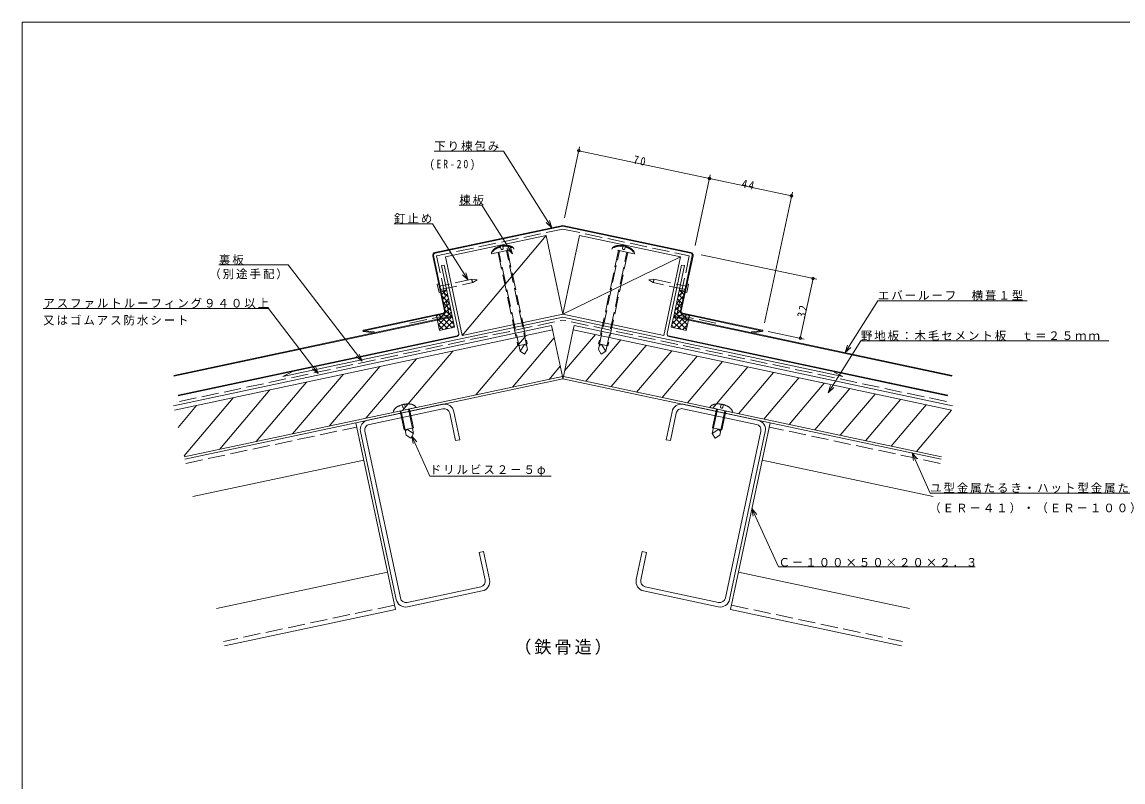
# Model space of a CAD drawing. Units: millimetres, scale not verified. Extents: x -567 to 1761, y -2125 to 401.
# Drawn here: x 627 to 1204, y 3 to 401 of the extents above; entities that cross this region are included whole.
import ezdxf

# ---------------------------------------------------------------- set-up
doc = ezdxf.new("R2010")
doc.units = ezdxf.units.MM
doc.header["$LTSCALE"] = 3
doc.linetypes.add('DASHED3', pattern=[4, 3, -1])
doc.layers.add('0-0_0', color=7, linetype='Continuous', lineweight=18)
doc.styles.add('ＭＳ ゴシック', font='')
doc.styles.get('ＭＳ ゴシック').set_extended_font_data('MS Gothic')

msp = doc.modelspace()

# ---------------------------------------------------------------- linework, layer by layer
at = {"layer": '0-0_0'}
for p, q in [((911.332, 298.289), (919.232, 335.459)), ((879.386, 333.223), (843.052, 333.223)), ((904.682, 293.139), (879.386, 333.223)), ((918.816, 333.503), (987.288, 318.949)), ((979.802, 283.735), (987.702, 320.905)), ((979.802, 283.735), (987.702, 320.905)), ((987.288, 318.949), (1030.326, 309.801)), ((1016.188, 243.287), (1030.742, 311.757)), ((842.078, 295.253), (821.992, 295.253)), ((882.872, 283.347), (884.06, 279.527)), ((848.932, 277.815), (857.68, 236.633)), ((884.06, 279.527), (881.122, 282.241)), ((972.068, 277.815), (963.32, 236.633)), ((982.884, 278.991), (1043.528, 266.101)), ((766.545, 273.613), (730.191, 273.613)), ((805.323, 223.181), (766.545, 273.613)), ((860.758, 265.655), (857.82, 268.369)), ((1041.572, 266.517), (1034.918, 235.215)), ((847.198, 260.065), (850.294, 256.969)), ((970.706, 256.969), (973.802, 260.065)), ((971.47, 260.561), (973.942, 258.089)), ((971.47, 260.561), (974.338, 259.951)), ((847.252, 257.183), (851.058, 253.375)), ((847.554, 255.757), (850.026, 258.229)), ((848.05, 253.425), (850.522, 255.897)), ((969.942, 253.375), (973.75, 257.183)), ((970.478, 255.897), (972.95, 253.425)), ((970.974, 258.229), (973.446, 255.757)), ((1058.392, 227.689), (1075.562, 254.895)), ((1075.562, 254.895), (1153.778, 254.895)), ((756.107, 250.799), (638.171, 250.799)), ((782.287, 216.751), (756.107, 250.799)), ((844.768, 244.485), (851.514, 251.233)), ((845.264, 242.153), (852.012, 248.901)), ((848.014, 253.591), (851.824, 249.783)), ((848.546, 251.091), (851.018, 253.565)), ((848.778, 249.999), (852.586, 246.191)), ((968.414, 246.191), (972.222, 249.999)), ((968.99, 248.901), (975.736, 242.153)), ((969.178, 249.783), (972.986, 253.591)), ((969.486, 251.233), (976.232, 244.485)), ((969.982, 253.565), (972.454, 251.091)), ((763.778, 215.093), (910.5, 246.281)), ((844.2, 247.161), (845.864, 239.335)), ((844.272, 246.819), (844.726, 247.273)), ((844.488, 245.805), (850.064, 240.229)), ((845.652, 247.469), (852.396, 240.723)), ((845.76, 239.821), (852.506, 246.567)), ((847.974, 247.975), (853.348, 242.601)), ((848.708, 239.939), (853.002, 244.235)), ((853.688, 240.999), (852.266, 247.701)), ((963.32, 236.633), (910.5, 247.861)), ((1057.222, 215.093), (910.5, 246.281)), ((967.312, 240.999), (968.734, 247.701)), ((967.652, 242.601), (973.026, 247.975)), ((967.998, 244.235), (972.294, 239.939)), ((968.494, 246.567), (975.24, 239.821)), ((968.604, 240.723), (975.348, 247.469)), ((970.936, 240.229), (976.512, 245.805)), ((976.8, 247.161), (975.138, 239.335)), ((976.274, 247.273), (976.728, 246.819)), ((845.252, 242.213), (847.732, 239.733)), ((845.864, 239.335), (853.688, 240.999)), ((852.3, 240.703), (853.496, 241.901)), ((864.822, 205.491), (891.264, 236.671)), ((915.948, 239.601), (910.75, 215.149)), ((911.382, 218.121), (927.514, 237.143)), ((1114.152, 197.473), (915.948, 239.601)), ((975.138, 239.335), (967.312, 240.999)), ((967.504, 241.901), (968.702, 240.703)), ((973.268, 239.733), (975.748, 242.213)), ((1018.1, 238.791), (1036.874, 234.801)), ((884.016, 209.571), (905.94, 235.423)), ((922.48, 212.655), (940.846, 234.309)), ((935.812, 209.821), (954.178, 231.475)), ((1049.478, 206.597), (1066.648, 233.805)), ((1058.392, 227.689), (1059.578, 231.509)), ((1066.648, 233.805), (1196.586, 233.805)), ((805.323, 223.181), (802.147, 225.613)), ((803.789, 226.875), (805.323, 223.181)), ((826.432, 197.333), (852.876, 228.511)), ((949.144, 206.987), (967.508, 228.643)), ((962.474, 204.153), (980.84, 225.809)), ((1061.33, 230.403), (1058.392, 227.689)), ((788.044, 189.173), (814.486, 220.351)), ((807.238, 193.253), (833.68, 224.431)), ((903.21, 213.651), (909.094, 220.589)), ((975.806, 201.321), (994.17, 222.975)), ((989.136, 198.487), (1007.502, 220.141)), ((712.046, 173.019), (910.25, 215.149)), ((763.778, 215.093), (768.29, 217.371)), ((768.85, 185.093), (795.292, 216.271)), ((1108.954, 173.019), (910.75, 215.149)), ((1002.468, 195.653), (1020.834, 217.307)), ((1015.8, 192.819), (1034.164, 214.473)), ((1057.222, 215.093), (1052.71, 217.371)), ((730.46, 176.933), (756.902, 208.111)), ((749.654, 181.013), (776.098, 212.191)), ((1029.13, 189.985), (1047.496, 211.641)), ((1042.462, 187.151), (1060.826, 208.807)), ((711.918, 173.623), (737.708, 204.031)), ((1055.792, 184.319), (1074.158, 205.973)), ((1069.124, 181.485), (1087.49, 203.139)), ((708.766, 188.457), (718.514, 199.951)), ((1082.456, 178.651), (1100.82, 200.305)), ((1095.786, 175.817), (1114.152, 197.471)), ((825.85, 193.733), (827.222, 187.277)), ((828.334, 184.445), (826.338, 193.837)), ((832.248, 185.277), (830.252, 194.667)), ((830.74, 194.771), (832.112, 188.315)), ((988.754, 185.277), (990.748, 194.667)), ((990.26, 194.771), (988.888, 188.315)), ((992.666, 184.445), (994.662, 193.837)), ((995.15, 193.733), (993.778, 187.277)), ((832.112, 188.315), (827.222, 187.277)), ((827.918, 186.405), (828.706, 187.577)), ((828.706, 187.577), (832.248, 185.277)), ((830.706, 182.905), (832.248, 185.277)), ((992.294, 187.577), (988.754, 185.277)), ((990.294, 182.905), (988.754, 185.277)), ((988.888, 188.315), (993.778, 187.277)), ((993.082, 186.405), (992.294, 187.577)), ((830.706, 182.905), (828.334, 184.445)), ((990.294, 182.905), (992.666, 184.445)), ((1093.572, 175.061), (1102.91, 154.013)), ((1093.572, 175.061), (1096.084, 171.949)), ((1094.192, 171.109), (1093.572, 175.061)), ((1102.91, 154.013), (1224.476, 154.013)), ((1009.524, 145.909), (1012.074, 142.827)), ((1010.192, 141.965), (1009.524, 145.909))]:
    msp.add_line(p, q, dxfattribs=at)
at = {"layer": '0-0_0', "color": 4}
for p, q in [((843.4, 280.115), (910.5, 294.377)), ((977.602, 280.115), (910.5, 294.377)), ((843.482, 279.723), (910.5, 293.967)), ((977.518, 279.723), (910.5, 293.967)), ((848.476, 249.501), (842.32, 278.453)), ((842.712, 278.537), (848.866, 249.583)), ((978.288, 278.537), (972.134, 249.583)), ((972.526, 249.501), (978.68, 278.453)), ((847.704, 248.315), (805.974, 239.445)), ((973.296, 248.315), (1015.026, 239.445)), ((847.788, 247.923), (806.348, 239.115)), ((973.212, 247.923), (1014.652, 239.115)), ((706.35, 199.819), (904.554, 241.949)), ((811.604, 238.085), (806.006, 238.753)), ((811.652, 238.483), (806.348, 239.115)), ((811.604, 238.085), (811.652, 238.483)), ((905.054, 239.601), (904.554, 241.949)), ((915.948, 239.601), (916.446, 241.949)), ((1114.65, 199.819), (916.446, 241.949)), ((1009.348, 238.483), (1014.652, 239.115)), ((1009.396, 238.085), (1009.348, 238.483)), ((1009.396, 238.085), (1014.994, 238.753)), ((712.296, 171.845), (910.5, 213.975)), ((910.5, 213.975), (910.25, 215.149)), ((910.5, 213.975), (910.75, 215.149)), ((1108.704, 171.845), (910.5, 213.975))]:
    msp.add_line(p, q, dxfattribs=at)
at = {"layer": '0-0_0', "linetype": 'DASHED3'}
for p, q in [((910.5, 292.435), (844.284, 278.359)), ((878.03, 282.103), (877.824, 283.079)), ((878.998, 283.329), (879.204, 282.353)), ((883.772, 282.711), (884.278, 282.817)), ((937.228, 282.711), (936.722, 282.817)), ((942.004, 283.329), (941.796, 282.353)), ((942.97, 282.103), (943.178, 283.079)), ((844.284, 278.359), (850.846, 247.483)), ((873.086, 279.417), (884.82, 281.911)), ((873.206, 280.465), (873.718, 280.573)), ((876.508, 280.143), (886.904, 231.237)), ((888.016, 228.405), (876.996, 280.247)), ((891.928, 229.237), (880.91, 281.079)), ((881.398, 281.183), (891.794, 232.275)), ((929.072, 229.237), (940.092, 281.079)), ((939.602, 281.183), (929.206, 232.275)), ((932.984, 228.405), (944.004, 280.247)), ((944.492, 280.143), (934.098, 231.237)), ((947.914, 279.417), (936.182, 281.911)), ((947.794, 280.465), (947.282, 280.573)), ((862.838, 266.097), (845.72, 262.459)), ((958.162, 266.097), (975.28, 262.459)), ((846.094, 260.697), (863.212, 264.337)), ((974.906, 260.697), (957.788, 264.337)), ((709.49, 202.021), (910.5, 244.747)), ((850.846, 247.483), (827.842, 242.587)), ((1111.51, 202.021), (910.5, 244.747)), ((886.904, 231.237), (891.794, 232.275)), ((890.316, 231.947), (888.016, 228.405)), ((891.512, 231.195), (890.316, 231.947)), ((934.098, 231.237), (929.206, 232.275)), ((929.488, 231.195), (930.684, 231.947)), ((930.684, 231.947), (932.984, 228.405)), ((890.388, 226.865), (888.016, 228.405)), ((890.388, 226.865), (891.928, 229.237)), ((930.612, 226.865), (929.072, 229.237)), ((930.612, 226.865), (932.984, 228.405)), ((833.452, 198.823), (821.72, 196.331)), ((825.142, 197.057), (825.85, 193.733)), ((826.338, 193.837), (825.632, 197.161)), ((826.462, 199.993), (826.668, 199.017)), ((827.842, 199.267), (827.634, 200.243)), ((830.252, 194.667), (829.544, 197.993)), ((830.034, 198.097), (830.74, 194.771)), ((987.548, 198.823), (999.282, 196.331)), ((990.966, 198.097), (990.26, 194.771)), ((990.748, 194.667), (991.456, 197.993)), ((993.158, 199.267), (993.366, 200.243)), ((994.54, 199.993), (994.332, 199.017)), ((994.662, 193.837), (995.368, 197.161)), ((995.858, 197.057), (995.15, 193.733))]:
    msp.add_line(p, q, dxfattribs=at)
at = {"layer": '0-0_0', "color": 3}
for p, q in [((848.31, 273.517), (846.834, 273.249)), ((852.27, 247.667), (846.834, 273.249)), ((855.94, 237.611), (848.31, 273.517)), ((968.73, 247.667), (974.168, 273.249)), ((851.482, 246.595), (706.564, 215.759)), ((851.174, 246.121), (706.646, 215.367)), ((969.518, 246.595), (1114.438, 215.759)), ((969.828, 246.121), (1114.354, 215.367)), ((855.15, 236.537), (708.77, 205.391)), ((854.842, 236.063), (708.852, 204.999)), ((965.85, 236.537), (1112.232, 205.391)), ((966.158, 236.063), (1112.148, 204.999))]:
    msp.add_line(p, q, dxfattribs=at)
at = {"layer": '0-0_0', "color": 2}
for p, q in [((847.398, 200.561), (808.272, 192.245)), ((809.044, 190.057), (847.582, 198.249)), ((1011.956, 190.057), (973.418, 198.249)), ((973.602, 200.561), (1012.728, 192.245)), ((801.914, 190.893), (822.706, 93.079)), ((851.14, 195.939), (854.198, 181.559)), ((969.86, 195.939), (966.804, 181.559)), ((1019.086, 190.893), (998.296, 93.079)), ((804.42, 186.315), (823.132, 98.281)), ((806.732, 186.499), (825.32, 99.053)), ((1014.268, 186.499), (995.68, 99.053)), ((1016.58, 186.315), (997.868, 98.281)), ((806.072, 171.331), (716.454, 152.281)), ((1014.928, 171.331), (1104.546, 152.281)), ((868.922, 123.349), (866.672, 122.871)), ((866.672, 122.871), (869.728, 108.493)), ((868.922, 123.349), (872.04, 108.677)), ((952.078, 123.349), (948.96, 108.677)), ((954.328, 122.871), (951.272, 108.493)), ((952.078, 123.349), (954.328, 122.871)), ((728.93, 93.593), (818.546, 112.641)), ((1092.072, 93.593), (1002.454, 112.641)), ((828.878, 96.743), (867.418, 104.935)), ((992.122, 96.743), (953.584, 104.935)), ((829.062, 94.431), (868.188, 102.747)), ((991.938, 94.431), (952.812, 102.747)), ((822.706, 93.079), (733.088, 74.029)), ((998.296, 93.079), (1087.914, 74.029))]:
    msp.add_line(p, q, dxfattribs=at)
at = {"layer": '0-0_0', "color": 2, "linetype": 'DASHED3'}
for p, q in [((712.774, 169.595), (802.392, 188.643)), ((1108.226, 169.595), (1018.608, 188.643)), ((822.228, 95.329), (732.61, 76.279)), ((998.774, 95.329), (1088.392, 76.279))]:
    msp.add_line(p, q, dxfattribs=at)
at = {"layer": '0-0_0'}
for points in [[(627, 400.95), (1761, 400.95), (1761, -400.95), (627, -400.95)], [(910.5, 247.861), (919.248, 289.041), (972.068, 277.815)], [(845.582, 259.261), (846.366, 259.427), (845.45, 263.731), (844.668, 263.563)], [(975.418, 259.261), (974.634, 259.427), (975.55, 263.731), (976.332, 263.563)]]:
    msp.add_lwpolyline(points, close=True, dxfattribs=at)
for points in [[(884.06, 279.527), (868.048, 304.897), (856.156, 304.897)], [(859.572, 269.475), (860.758, 265.655), (842.078, 295.253)], [(903.496, 296.959), (904.682, 293.139), (901.744, 295.855)], [(848.932, 277.815), (901.752, 289.041), (857.68, 236.633), (910.5, 247.861), (901.752, 289.041)], [(847.058, 258.089), (849.53, 260.561), (846.662, 259.951)], [(706.848, 197.473), (905.054, 239.601), (910.25, 215.149)], [(780.753, 220.445), (782.287, 216.751), (779.111, 219.183)], [(1052.414, 209.313), (1049.478, 206.597), (1050.664, 210.417)], [(832.002, 179.993), (831.382, 183.945), (833.894, 180.833)], [(831.382, 183.945), (840.72, 162.895), (904.358, 162.895)], [(1009.524, 145.909), (1023.492, 115.411), (1126.568, 115.411)]]:
    msp.add_lwpolyline(points, dxfattribs=at)
at = {"layer": '0-0_0', "linetype": 'DASHED3'}
for points in [[(910.5, 292.435), (976.718, 278.359), (970.154, 247.483), (993.158, 242.587)], [(863.212, 264.337), (865.47, 265.737), (862.838, 266.097)], [(957.788, 264.337), (955.53, 265.737), (958.162, 266.097)]]:
    msp.add_lwpolyline(points, dxfattribs=at)
at = {"layer": '0-0_0', "color": 3}
msp.add_lwpolyline([(965.062, 237.611), (972.69, 273.517), (974.168, 273.249)], dxfattribs=at)
at = {"layer": '0-0_0', "color": 2}
for points in [[(853.328, 196.711), (856.446, 182.039), (854.198, 181.559)], [(967.672, 196.711), (964.554, 182.039), (966.804, 181.559)]]:
    msp.add_lwpolyline(points, dxfattribs=at)
at = {"layer": '0-0_0'}
for centre in [(918.816, 333.503), (987.288, 318.949), (987.288, 318.949), (1030.326, 309.801), (1041.572, 266.517), (1034.918, 235.215)]:
    msp.add_circle(centre, 0.666, dxfattribs=at)
at = {"layer": '0-0_0', "linetype": 'DASHED3'}
for centre, radius, start, end in [((880.644, 272.719), 11.136, 102.01468, 120.36502), ((880.644, 272.719), 10.736, 105.23421, 119.53496), ((880.638, 272.719), 11.136, 83.63496, 101.98531), ((880.638, 272.719), 10.736, 83.64394, 98.79628), ((881.252, 278.613), 4.81, 58.41148, 83.13817), ((881.252, 278.613), 5.21, 57.36452, 83.15779), ((882.964, 281.433), 1.914, 14.41122, 54.97632), ((938.036, 281.433), 1.914, 125.02367, 165.58875), ((939.748, 278.613), 5.21, 96.84219, 122.63547), ((939.748, 278.613), 4.81, 96.86182, 121.5885), ((940.362, 272.719), 11.136, 78.01468, 96.36502), ((940.362, 272.719), 10.736, 81.20369, 96.35603), ((940.356, 272.719), 11.136, 59.63493, 77.98531), ((940.356, 272.719), 10.736, 60.46503, 74.76578), ((874.974, 279.735), 1.914, 149.02367, 189.58875), ((877.686, 277.855), 5.21, 120.84219, 146.63547), ((877.686, 277.855), 4.81, 119.02916, 145.5885), ((878.618, 282.227), 0.6, 192, 12), ((942.384, 282.227), 0.6, 168, 348), ((943.314, 277.855), 4.81, 34.41148, 60.97083), ((943.314, 277.855), 5.21, 33.36452, 59.15779), ((946.026, 279.735), 1.914, 350.41125, 30.97632), ((863.806, 265.843), 1, 165.2563, 218.74368), ((957.194, 265.843), 1, 321.25629, 14.74368), ((863.992, 264.963), 1, 165.2563, 218.74368), ((957.008, 264.963), 1, 321.25629, 14.74368), ((823.608, 196.649), 1.914, 149.02367, 189.58875), ((826.318, 194.769), 5.21, 120.84219, 146.63547), ((829.276, 189.633), 11.136, 102.01468, 120.36502), ((827.256, 199.143), 0.6, 192, 12), ((829.272, 189.631), 11.136, 83.63496, 101.98531), ((829.886, 195.527), 5.21, 57.36452, 83.15779), ((831.598, 198.347), 1.914, 14.41122, 54.97632), ((989.404, 198.347), 1.914, 125.02367, 165.58875), ((991.116, 195.527), 5.21, 96.84219, 122.63547), ((991.73, 189.631), 11.136, 78.01468, 96.36502), ((993.744, 199.143), 0.6, 168, 348), ((991.724, 189.633), 11.136, 59.63493, 77.98531), ((994.682, 194.769), 5.21, 33.36452, 59.15779), ((997.394, 196.649), 1.914, 350.41125, 30.97632)]:
    msp.add_arc(centre, radius, start, end, dxfattribs=at)
at = {"layer": '0-0_0', "color": 4}
for centre, radius, start, end in [((843.69, 278.745), 1.4, 102, 192), ((843.69, 278.745), 1, 102, 192), ((977.31, 278.745), 1, 348, 78), ((977.31, 278.745), 1.4, 348, 78), ((847.498, 249.293), 1, 282, 12), ((847.498, 249.293), 1.4, 282, 12), ((973.504, 249.293), 1.4, 168, 258), ((973.504, 249.293), 1, 168, 258), ((806.048, 239.101), 0.352, 102, 263.20007), ((1014.954, 239.101), 0.352, 276.7999, 78)]:
    msp.add_arc(centre, radius, start, end, dxfattribs=at)
at = {"layer": '0-0_0', "color": 3}
for centre, radius, start, end in [((850.882, 247.489), 1.4, 282, 7.30075), ((851.274, 247.573), 1, 282, 7.30075), ((970.118, 247.489), 1.4, 172.69923, 258), ((969.726, 247.573), 1, 172.69923, 258), ((854.55, 237.433), 1.4, 282, 7.30075), ((854.944, 237.517), 1, 282, 7.30075), ((966.45, 237.433), 1.4, 172.69923, 258), ((966.058, 237.517), 1, 172.69923, 258)]:
    msp.add_arc(centre, radius, start, end, dxfattribs=at)
at = {"layer": '0-0_0', "color": 2}
for centre, radius, start, end in [((848.438, 195.671), 5, 12, 102), ((848.206, 195.315), 3, 12, 102), ((972.564, 195.671), 5, 78, 168), ((972.794, 195.315), 3, 78, 168), ((809.312, 187.355), 5, 102, 192), ((1011.69, 187.355), 5, 348, 78), ((809.668, 187.123), 3, 102, 192), ((1011.334, 187.123), 3, 348, 78), ((866.794, 107.869), 3, 282, 12), ((867.15, 107.637), 5, 282, 12), ((953.85, 107.637), 5, 168, 258), ((954.206, 107.869), 3, 168, 258), ((828.024, 99.321), 5, 192, 282), ((828.254, 99.677), 3, 192, 282), ((992.976, 99.321), 5, 258, 348), ((992.746, 99.677), 3, 258, 348)]:
    msp.add_arc(centre, radius, start, end, dxfattribs=at)

# ---------------------------------------------------------------- texts
at = {"layer": '0-0_0', "attachment_point": 7, "style": 'ＭＳ ゴシック'}
for s, insert, char_height in [('\\T1.17;下り棟包み', (843.052, 333.223), 4.399), ('\\T1.39;\\W0.85;(ER-20)', (840.668, 323.155), 4.399), ('\\T1.17;棟板', (856.156, 304.897), 4.399), ('\\T1.17;釘止め', (821.992, 295.253), 4.399), ('\\T1.17;裏板', (730.191, 273.613), 4.399), ('\\T1.17;（別途手配）', (725.168, 266.053), 4.399), ('\\T1.17;エバールーフ\u3000横葺１型', (1075.562, 254.895), 4.399), ('\\T1.17;アスファルトルーフィング９４０以上', (638.171, 250.799), 4.399), ('\\T1.17;又はゴムアス防水シート', (638.077, 241.879), 4.399), ('\\T1.17;野地板：木毛セメント板\u3000ｔ＝２５ｍｍ', (1066.648, 233.805), 4.399), ('\\T1.17;ドリルビス２－５φ', (840.72, 162.895), 4.399), ('\\T1.17;ユ型金属たるき・ハット型金属たるき', (1102.91, 154.013), 4.399), ('\\T1.17;（ＥＲ－４１）・（ＥＲ－１００）', (1102.479, 143.403), 4.399), ('\\T1.17;Ｃ－１００×５０×２０×２．３', (1023.492, 115.411), 4.399), ('\\T1.17;（鉄骨造）', (885, 69.244), 6.598)]:
    msp.add_mtext(s, dxfattribs=dict(at, insert=insert, char_height=char_height))
at = {"layer": '0-0_0', "char_height": 4.399, "attachment_point": 7, "style": 'ＭＳ ゴシック'}
for s, insert, rotation in [('\\T1.36;\\W0.9;70', (947.097, 326.795), 347.995), ('\\T1.36;\\W0.9;44', (1003.975, 314.345), 347.995), ('\\T1.36;\\W0.9;32', (1037.444, 245.686), 77.995)]:
    msp.add_mtext(s, dxfattribs=dict(at, insert=insert, rotation=rotation))

doc.saveas('drawing.dxf')
